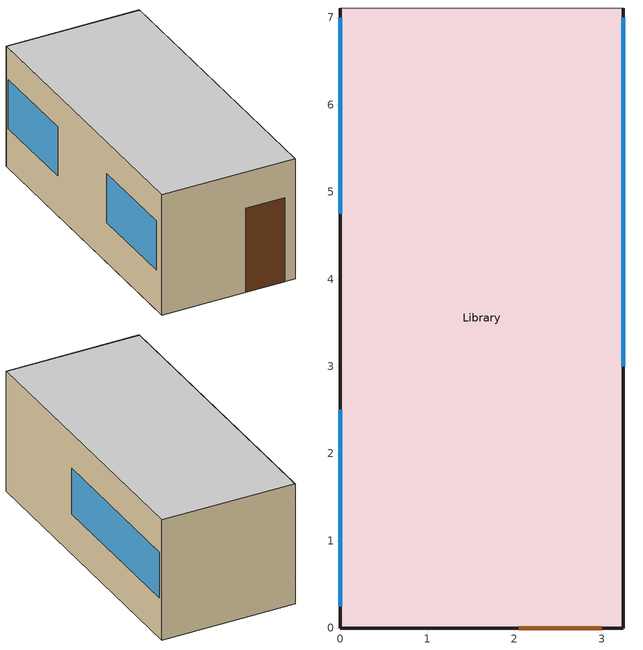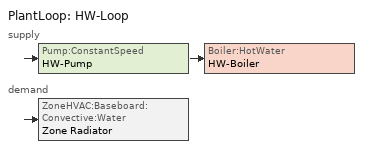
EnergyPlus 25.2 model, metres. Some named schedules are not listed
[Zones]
Library
 floor adiabatic (Floor_Construction): 0,0 0,7.11 3.25,7.11 3.25,0 z0
 wall outside (Ext_Wall): 0,0 3.25,0 3.25,7.11 z0:3
 wall outside (Int_Wall): 0,0 0,7.11 z0:3
 wall adiabatic (Int_Wall): 3.25,7.11 0,7.11 z0:3
 window (WindowConst_OldSingle): 3.25,3 3.25,7 z1:2.14; 0,0.25 0,2.5 / 0,4.75 0,7 z1:2.22
 door (DoorConst_Steel): 2.05,0 3,0 z0:2.1
 ceiling adiabatic (Roof_Construction): 0,0 0,7.11 3.25,7.11 3.25,0 z3
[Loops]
PlantLoop 'HW-Loop'
 supply: Pump:ConstantSpeed 'HW-Pump' > Boiler:HotWater 'HW-Boiler'
 demand: ZoneHVAC:Baseboard:Convective:Water 'Zone Radiator'
[Building]
library: North Axis {deg}=0; Terrain=City; Loads Convergence Tolerance Value {W}=0.05; Temperature Convergence Tolerance Value {deltaC}=0.05; Solar Distribution=FullExterior; Maximum Number of Warmup Days=30; Minimum Number of Warmup Days=6
[Site:Location]
Kalamata_Greece: Latitude {deg}=37.02; Longitude {deg}=22.11; Time Zone {hr}=2; Elevation {m}=8
[SizingPeriod:DesignDay] Dry-Bulb Temperature Range Modifier Type=DefaultMultipliers; Barometric Pressure {Pa}=101325; Wind Speed {m/s}=3; Wind Direction {deg}=0; Rain Indicator=No; Snow Indicator=No; Daylight Saving Time Indicator=No; Solar Model Indicator=ASHRAEClearSky
Name | Month | Day of Month | Day Type | Maximum Dry-Bulb Temperature {C} | Daily Dry-Bulb Temperature Range {C} | Humidity Condition Type | Wetbulb or DewPoint at Maximum Dry-Bulb {C} | Sky Clearness
KalamataSummerDesignDay | 6 | 10 | SummerDesignDay | 33.2 | 11 | Wetbulb | 23 | 1
KalamataWinterDesignDay | 1 | 21 | WinterDesignDay | 1.2 | 0 | WetBulb | -1.5 | 0.9
[Material]
Ext_Plaster: Rough, 0.02, 0.87, 1800, 840
Hollow_Clay_Brick: MediumRough, 0.22, 0.4, 900, 840
Int_Plaster_1: Smooth, 0.018, 0.8, 1700, 840
Int_Brick: MediumRough, 0.11, 0.5, 1700, 840
Roof_RC_Slab_180mm: MediumRough, 0.18, 1.75, 2400, 900
Int_Plaster: Smooth, 0.018, 0.8, 1600, 840
Floor_Tile_10mm: Smooth, 0.01, 1, 2000, 800
Floor_Screed_50mm: MediumSmooth, 0.05, 1.4, 2000, 900
Floor_Concrete_120mm: MediumRough, 0.12, 1.75, 2300, 900
[Material:NoMass]
Door_Steel: Roughness=Rough; Thermal Resistance {m2-K/W}  (R=1/4.5)=0.222; Thermal Absorptance=0.9; Solar Absorptance=0.7; Visible Absorptance=0.7
[WindowMaterial:SimpleGlazingSystem]
Window_OldSingle: U-Factor {W/m2-K}  (Uw)=6; Solar Heat Gain Coefficient (g-value)=0.85; Visible Transmittance=0.88
[Construction]
WindowConst_OldSingle: Window_OldSingle
Ext_Wall: Ext_Plaster, Hollow_Clay_Brick, Int_Plaster_1
Int_Wall: Int_Plaster, Int_Brick, Int_Plaster
Roof_Construction: Roof_RC_Slab_180mm, Int_Plaster
Floor_Construction: Floor_Tile_10mm, Floor_Screed_50mm, Floor_Concrete_120mm
DoorConst_Steel: Door_Steel
[Sizing:Zone]
Library: Zone Cooling Design Supply Air Temperature Input Method=SupplyAirTemperature; Cooling Design Supply Air Temperature {C}=14; Zone Heating Design Supply Air Temperature Input Method=SupplyAirTemperature; Heating Design Supply Air Temperature {C}=40; Zone Cooling Design Supply Air Humidity Ratio {kgWater/kgDryAir}=0.009; Zone Heating Design Supply Air Humidity Ratio {kgWater/kgDryAir}=0.004
[Sizing:Plant]
HW-Loop: Heating, 82, 11
[Zone]
Library: Type=1; Multiplier=1; Ceiling Height {m}=3; Volume {m3}=297.3
[People]
Room People: Zone or ZoneList Name  (change to your zone name)=Library; Number of People Schedule=OCCUPY-ROOM; Number of People Calculation Method=People; Number of People (when schedule = 1.0)=20; Fraction Radiant (example)=0.3; Activity Level Schedule=ActSchd
[ZoneControl:Thermostat]
Library Thermostat: Which zone it controls=Library; Thermostat mode schedule (on/off)=Zone Control Type Sched; Type of thermostat=ThermostatSetpoint:SingleHeating; Name of dual setpoint object=HtgSP-Control
[ThermostatSetpoint:SingleHeating]
HtgSP-Control: Setpoint Temperature Schedule=Htg-SetP-Sch
[Lights]
Library Lights: Zone or ZoneList=Library; Schedule=LIGHTS-1; Design Level Calculation Method=Watts/Area; Watts per Zone Floor Area {W/m2}=10; Return Air Fraction=0; Fraction Radiant=0.6; Fraction Visible=0.2; Fraction Replaceable=1
[ZoneInfiltration:DesignFlowRate]
Infiltration Library: Zone or ZoneList=Library; Schedule=INFIL-SCH; Design Flow Rate Calculation Method=AirChanges/Hour; Air Changes per Hour {1/hr}=0.6; Constant Term Coefficient=0.606; Temperature Term Coefficient=0.03636; Velocity Term Coefficient=0.1177; Velocity Squared Term Coefficient=0
[ZoneVentilation:DesignFlowRate]
Vent_Library: Zone=Library; Schedule=Vent-Sch; Design Flow Rate Calculation Method=Flow/Person; Flow Rate per Person {m3/s-person}  (10 L/s-person)=0.01; Ventilation Air Fan Pressure Rise {Pa}  (0 = no fan power)=0; Ventilation Air Fan Total Efficiency=0
[Pump:ConstantSpeed]
HW-Pump: Rated Flow Rate {m3/s} (MUST match Boiler)=0.00055; Rated Pump Head {Pa}=50000; Rated Power Consumption {W}=150; Motor Efficiency=0.85; Fraction of Motor Inefficiencies to Fluid Stream=0.15; Pump Control Type=INTERMITTENT
[ZoneHVAC:Baseboard:Convective:Water]
Zone Radiator: Availability Schedule=Heat-Avail; Heating Design Capacity Method=HeatingDesignCapacity; Heating Design Capacity {W} (Increased headroom)=18000; U-Factor Times Area Value {W/K} (Final push for 1.15 GJ)=1100; Maximum Water Flow Rate {m3/s} (Higher flow)=0.00055; Convergence Tolerance=0.001
[PlantEquipmentOperationSchemes]
HW-Loop-Operation: Control Scheme 1=HW-Heating-Operation; Control Scheme 1 Schedule=HW-Heating-Schedule
[PlantEquipmentOperation:HeatingLoad]
HW-Heating-Operation: 0, 1e9, HW-Boiler-EquipmentList
[PlantEquipmentList]
HW-Boiler-EquipmentList: Boiler:HotWater, HW-Boiler
[Boiler:HotWater]
HW-Boiler: Fuel Type=Diesel; Nominal Capacity {W}=18000; Nominal Thermal Efficiency (Locked at 0.7)=0.7; Efficiency Curve Temp Evaluation Variable=LeavingBoiler; Design Water Flow Rate {m3/s} (Balanced flow)=0.00055; Minimum Part Load Ratio=0.1; Maximum Part Load Ratio=1; Optimum Part Load Ratio=0.9; Water Outlet Upper Temperature Limit {C}=90; Boiler Flow Mode=ConstantFlow; On Cycle Parasitic Electric Load {W}=5; Sizing Factor=1
[PlantLoop]
Plant Loop=HW-Loop; Fluid Type=Water; Plant Equipment Operation Scheme List=HW-Loop-Operation; Loop Temperature Setpoint Schedule=HW-SupplyOutlet; Maximum Loop Temperature {C}=85; Minimum Loop Temperature {C}=10; Maximum Loop Flow Rate {m3/s}=0.00055; Minimum Loop Flow Rate {m3/s}=0; Plant Loop Volume {m3} (450 Liters for heavy thermal mass)=0.55; Load Distribution Scheme=Optimal
[SetpointManager:Scheduled]
HW-Loop-SetpointManager: Temperature, HW-Setpoint-Schedule, HW-SupplyOutlet
[Zone equipment]
Library: Zone Radiator
[Schedule:Compact]
OCCUPY-ROOM: Fraction, Through: 12/31, For: Weekdays, Until: 08:10, 0, Until: 09:00, 1, Until: 09:10, 0, Until: 10:00, 1, Until: 10:10, 0, Until: 11:00, 1, Until: 11:10, 0, Until: 12:00, 1, Until: 12:10, 0, Until: 13:00, 1, Until: 13:10, 0, Until: 14:00, 1, Until: 24:00, 0, For: Weekends Holiday SummerDesignDay WinterDesignDay CustomDay1 CustomDay2, Until: 24:00, 0
LIGHTS-1: On/Off, Through: 12/31, For: WeekDays, Until: 08:10, 0, Until: 09:00, 1, Until: 09:10, 0, Until: 10:00, 1, Until: 10:10, 0, Until: 11:00, 1, Until: 11:10, 0, Until: 12:00, 1, Until: 12:10, 0, Until: 13:00, 1, Until: 13:10, 0, Until: 14:00, 1, Until: 24:00, 0, For: Weekends Holiday SummerDesignDay WinterDesignDay CustomDay1 CustomDay2, Until: 24:00, 0
Heat-Avail: Fraction, Through: 12/31, For: Weekdays, Until: 08:10, 0, Until: 09:00, 1, Until: 09:10, 0, Until: 10:00, 1, Until: 24:00, 0, For: Weekends Holiday SummerDesignDay WinterDesignDay CustomDay1 CustomDay2, Until: 24:00, 0
Zone Control Type Sched: Control Type, Through: 12/31, For: Weekdays, Until: 08:00, 0, Until: 14:00, 1, Until: 24:00, 0, For: WinterDesignDay SummerDesignDay, Until: 24:00, 1, For: Weekends Holiday CustomDay1 CustomDay2, Until: 24:00, 0
INFIL-SCH; HW-Heating-Schedule: Fraction, Through: 12/31, For: AllDays, Until: 24:00, 1
Vent-Sch: Fraction, Through: 12/31, For: Weekdays, Until: 08:00, 0, Until: 08:10, 1, Until: 09:00, 0, Until: 09:10, 1, Until: 10:00, 0, Until: 10:10, 1, Until: 11:00, 0, Until: 11:10, 1, Until: 12:00, 0, Until: 12:10, 1, Until: 13:00, 0, Until: 13:10, 1, Until: 24:00, 0, For: Weekends Holiday SummerDesignDay WinterDesignDay CustomDay1 CustomDay2, Until: 24:00, 0
ActSchd: Any Number, Through: 12/31, For: Weekdays, Until: 08:10, 0, Until: 09:00, 117.24, Until: 09:10, 0, Until: 10:00, 117.24, Until: 10:10, 0, Until: 11:00, 117.24, Until: 11:10, 0, Until: 12:00, 117.24, Until: 12:10, 0, Until: 13:00, 117.24, Until: 13:10, 0, Until: 14:00, 117.24, Until: 24:00, 0, For: Weekends Holiday SummerDesignDay WinterDesignDay CustomDay1 CustomDay2, Until: 24:00, 0
Htg-SetP-Sch: Temperature, Through: 12/31, For: WeekDays, Until: 08:00, 16, Until: 14:00, 17, Until: 24:00, 16, For: WeekEnds Holiday SummerDesignDay WinterDesignDay CustomDay1 CustomDay2, Until: 24:00, 16
HW-Setpoint-Schedule: Temperature, Through: 12/31, For: AllDays, Until: 24:00, 60
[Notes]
Location:                Kalamata, Greece
Run Period (Weather File): Full Annual Simulation, Kalamata
Floor Area:              59.3 m2
Number of Stories:       1
Official single-day holidays
Christmas break: Dec 24 – Jan 6
Split into two periods to avoid year boundary issues
Easter holidays: Apr 10 – Apr 23
Summer break: Jun 16 – Sep 10
